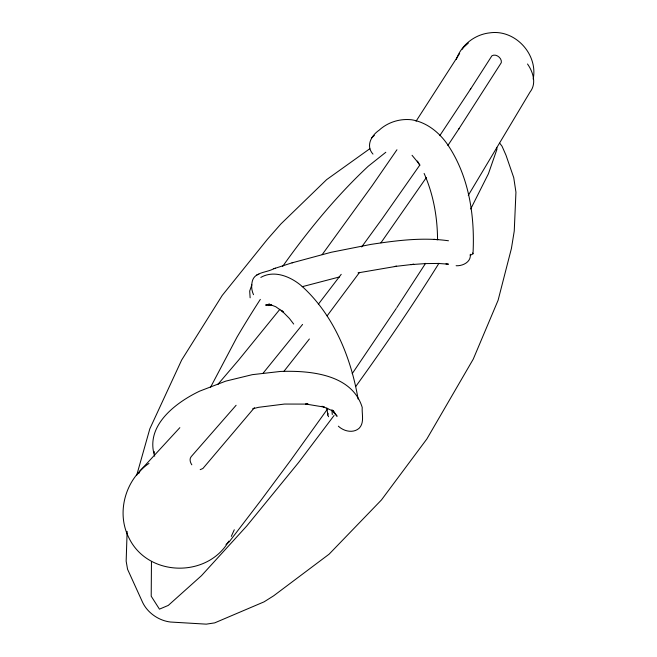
<?xml version="1.0" encoding="UTF-8"?>
<svg xmlns="http://www.w3.org/2000/svg" width="657" height="657" viewBox="0 0 657 657"><rect width="100%" height="100%" fill="white"/><g stroke="black" fill="none" stroke-linecap="round" stroke-linejoin="round"><path stroke-width="0.99" d="M151.463 561.407L151.209 596.211L159.446 609.146L168.274 605.417L201.502 575.655L246.712 526.035L298.582 462.536L334.076 415.479M470.272 254.251C471.365 261.938 462.709 266.159 456.122 265.732M437.546 239.682C437.439 217.04 433.341 194.209 424.118 173.44M470.272 255.343L472.999 253.791C474.962 216.785 469.32 177.751 448.706 146.232C440.321 133.264 427.37 122.424 411.775 119.796C400.031 118.416 387.819 122.177 379.122 130.217C371.221 135.597 365.563 145.911 372.979 154.099M127.13 531.423L126.16 561.16L127.557 569.258L142.741 602.65C147.85 613.121 159.01 620.701 170.541 622.031L206.29 624.15L214.683 622.877L264.089 601.845L273.69 595.784L329.108 554.171L381.462 499.936L426.845 438.991L473.262 359.108L498.096 300.282L511.425 248.436L514.25 231.018L515.942 192.173L513.741 177.653L506.021 155.274L502.047 146.248L499.755 143.201M533.164 79.095C538.247 54.326 515.17 29.171 489.908 32.85C474.756 34.435 461.263 45.029 456.303 59.45M328.566 416.743L327.786 415.035L328.081 413.269M136.607 475.594L149.821 428.84L181.652 360.044L222.189 295.478L267.399 239.32L280.9 223.955L326.611 179.648L369.825 148.72M234.278 529.772L231.313 536.375M138.709 473.656L139.982 470.929L179.846 427.658M251.894 284.752L249.693 291.051L250.128 297.802M470.691 209.008L488.406 173.793L496.947 149.279L496.749 147.382M210.478 387.416L237.046 337.066A861.335 335.349 -77.6 0 1 260.328 299.378M228.841 541.105C207.513 578.226 147.833 577.142 128.936 537.894C115.887 512.46 125.536 479.216 148.991 463.399M468.277 195.375L530.051 92.021C536.761 83.57 533.123 71.991 527.522 64M459.637 53.504L416.053 121.233M462.323 49.242L463.399 47.542L468.342 43.075M425.58 263.334L396.828 307.591M470.256 89.582L491.896 55.812C495.936 53.242 502.219 58.112 501.307 62.661L458.496 129.47M470.773 88.769L439.779 135.654M447.885 145.46L459.029 128.649M396.278 308.445L352.177 373.702M396.943 149.763L372.092 185.791L322.144 254.653M426.45 177.423L380.92 242.819M419.946 164.874L381.906 219.142L361.654 246.942M327.777 408.638L290.731 460.245L260.813 500.511L229.121 541.959L225.983 544.448M359.576 272.343L327.112 315.877M341.221 274.33L318.349 304.224M309.373 338.987L283.84 371.443M279.89 309.291L238.746 359.937L217.763 384.526M302.581 324.418L262.899 373.439M254.407 407.701L202.898 468.498L200.188 469.648M236.109 405.279L191.187 456.656C189.159 459.046 190.251 462.503 191.828 464.819M371.788 137.765L374.35 135.383M275.439 268.187L273.632 268.779C266.668 272.77 254.218 271.875 252.214 281.631C251.171 285.976 251.598 290.632 253.512 294.681M385.815 152.268L368.183 166.287A861.335 335.349 -77.6 0 0 282.567 266.504M260.829 277.418C274.7 269.403 292.028 277.188 302.787 287.01C334.142 315.877 350.978 357.72 358.106 399.029M268.557 305.612L271.054 304.421M256.739 274.946L258.85 274.24M292.037 262.841L331.227 252.272L370.844 244.412C396.467 240.528 422.615 237.095 448.476 240.774M270.323 304.544L265.592 305.053L271.67 305.103L268.787 304.043L275.776 306.745L283.29 312.083L281.344 310.301L289.384 318.423L293.687 324.049M273.632 268.779L293.203 262.455M302.171 286.707L339.628 276.909M252.74 408.744L258.677 407.299L284.497 404.055L308.1 404.096L305.661 404.022L324.246 407.102L322.669 406.461M358.057 272.869L396.59 266.266L394.323 266.537L413.77 264.27L410.937 264.615L425.695 263.58L438.268 263.449L448.444 264.171L445.955 263.892M433.957 239.312L437.808 239.706M321.996 406.215L333.789 411.364L332.171 410.157M331.859 410.411L337.107 416.283L333.23 410.715M412.054 155.298L418.961 163.675L417.277 161.08L419.766 165.482M472.555 252.978L472.999 253.791M338.355 426.171A21.977 20.186 -2.2 0 0 341.106 428.323C346.428 431.813 354.148 432.782 359.174 428.233C364.61 422.673 361.728 414.263 362.221 407.422C352.004 373.956 309.529 370.408 280.416 371.451L252.321 374.662L225.721 381.142L199.712 391.12C176.133 402.306 144.688 425.687 154.699 456.213M326.89 407.956L327.786 415.035M331.925 409.911L332.27 414.534M438.95 263.268A790.552 118.49 -48.2 0 1 355.683 386.579M154.214 453.19A22.683 20.704 -9.9 0 1 154.239 451.482"/></g></svg>
